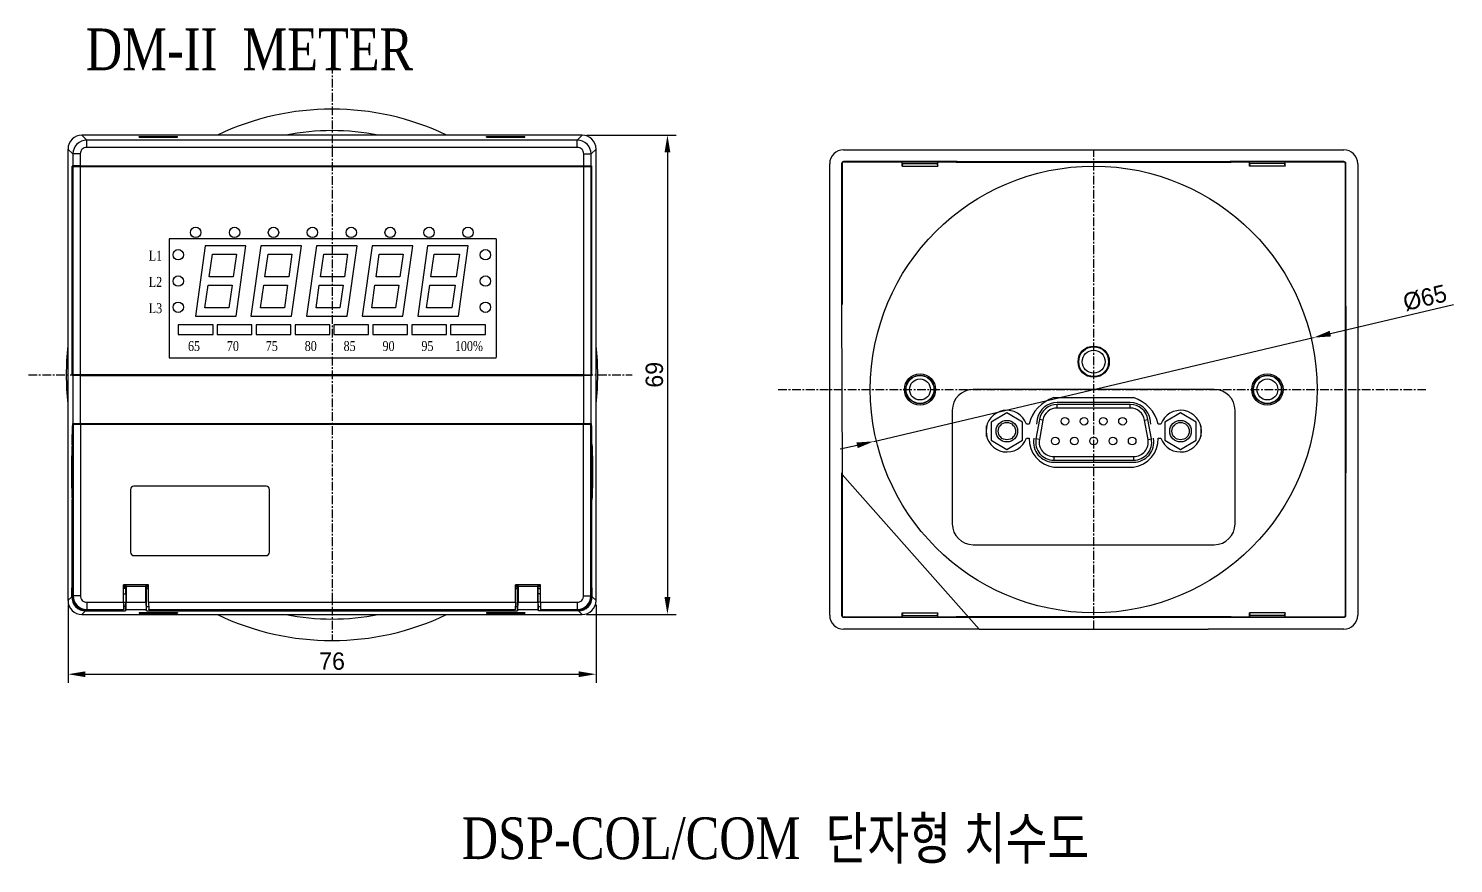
# Model space of a CAD drawing. Header units: millimetres. Extents: x 25 to 865, y 25 to 606.
# Drawn here: x 498.8 to 703.9, y 176.8 to 297 of the extents above; entities that cross this region are included whole.
import ezdxf
from ezdxf.enums import TextEntityAlignment as Align

# ---------------------------------------------------------------- set-up
doc = ezdxf.new("R2010")
doc.units = ezdxf.units.MM
doc.linetypes.add('CENTER', pattern=[2, 1.25, -0.25, 0.25, -0.25])
doc.layers.add('02___PRT_ALL_AXES', color=7, linetype='Continuous')
doc.layers.add('40', color=4, linetype='Continuous')
doc.styles.add('SS', font='batang.ttc', dxfattribs={"width": 0.8})
doc.styles.get("Standard").update_dxf_attribs({"font": 'BareunDotumPro1.ttf'})
doc.dimstyles.new('ISO-25', dxfattribs={"dimtxt": 2.5, "dimasz": 2.5, "dimexe": 1.25, "dimexo": 0.625, "dimtad": 1, "dimtxsty": 'Standard', "dimcen": 2.5, "dimadec": 0, "dimazin": 0, "dimtfac": 1, "dimtmove": 0, "dimatfit": 3, "dimfxl": 0, "dimarcsym": 0})

# ---------------------------------------------------------------- blocks, each defined once
blk = doc.blocks.new('*D26')
at = {"color": 0, "lineweight": -2}
for p, q in [((686.22, 253.09), (703.94, 257.27)), ((620.52, 237.58), (683.78, 252.51)), ((618.09, 237), (615.66, 236.43))]:
    blk.add_line(p, q, dxfattribs=at)
at = {"color": 0}
for points in [[(686.12, 253.49), (686.31, 252.68), (683.78, 252.51)], [(618.19, 236.6), (617.99, 237.41), (620.52, 237.58)]]:
    blk.add_solid(points, dxfattribs=at)
at = {"layer": 'Defpoints', "color": 0}
for p in [(683.78, 252.51), (620.52, 237.58)]:
    blk.add_point(p, dxfattribs=at)
at = {"color": 0, "insert": (699.83, 258.23), "char_height": 2.5, "attachment_point": 5, "rotation": 13.2846}
blk.add_mtext('%%c65', dxfattribs=at)
blk = doc.blocks.new('*D30')
at = {"color": 0, "lineweight": -2}
for p, q in [((504.52, 214.03), (504.52, 202.81)), ((580.52, 214.03), (580.52, 202.81)), ((507.02, 204.06), (578.02, 204.06))]:
    blk.add_line(p, q, dxfattribs=at)
at = {"color": 0}
for points in [[(507.02, 204.47), (507.02, 203.64), (504.52, 204.06)], [(578.02, 203.64), (578.02, 204.47), (580.52, 204.06)]]:
    blk.add_solid(points, dxfattribs=at)
at = {"layer": 'Defpoints', "color": 0}
for p in [(504.52, 214.65), (580.52, 214.65), (580.52, 204.06)]:
    blk.add_point(p, dxfattribs=at)
at = {"color": 0, "insert": (542.52, 205.93), "char_height": 2.5, "attachment_point": 5}
blk.add_mtext('76', dxfattribs=at)
blk = doc.blocks.new('*D31')
at = {"color": 0, "lineweight": -2}
for p, q in [((579.15, 281.66), (592.05, 281.66)), ((590.8, 279.16), (590.8, 215.16)), ((579.15, 212.66), (592.05, 212.66))]:
    blk.add_line(p, q, dxfattribs=at)
at = {"color": 0}
for points in [[(591.22, 279.16), (590.38, 279.16), (590.8, 281.66)], [(590.38, 215.16), (591.22, 215.16), (590.8, 212.66)]]:
    blk.add_solid(points, dxfattribs=at)
at = {"layer": 'Defpoints', "color": 0}
for p in [(578.52, 281.66), (578.52, 212.66), (590.8, 212.66)]:
    blk.add_point(p, dxfattribs=at)
at = {"color": 0, "insert": (588.93, 247.16), "char_height": 2.5, "attachment_point": 5, "rotation": 90}
blk.add_mtext('69', dxfattribs=at)

msp = doc.modelspace()

# ---------------------------------------------------------------- linework, layer by layer
at = {"color": 1, "linetype": 'CENTER'}
for p, q in [((542.518, 291.764), (542.518, 208.905)), ((652.153, 210.546), (652.153, 279.546)), ((498.833, 247.155), (585.73, 247.155)), ((606.743, 245.046), (699.942, 245.046))]:
    msp.add_line(p, q, dxfattribs=at)
at = {"color": 7, "linetype": 'Continuous'}
for p, q in [((507.223, 280.947), (506.516, 281.655)), ((578.521, 281.655), (506.516, 281.655)), ((514.768, 281.382), (514.768, 281.448)), ((514.768, 281.448), (520.268, 281.448)), ((514.768, 281.382), (520.268, 281.382)), ((520.268, 281.382), (520.268, 281.448)), ((564.768, 281.382), (564.768, 281.448)), ((564.768, 281.448), (570.268, 281.448)), ((564.768, 281.382), (570.268, 281.382)), ((570.268, 281.382), (570.268, 281.448)), ((577.813, 280.947), (578.521, 281.655)), ((504.518, 279.658), (504.518, 214.652)), ((505.226, 278.95), (504.518, 279.658)), ((507.223, 279.895), (507.223, 280.947)), ((577.813, 280.947), (507.223, 280.947)), ((577.813, 279.895), (507.223, 279.895)), ((577.813, 279.895), (577.813, 280.947)), ((579.811, 278.95), (580.518, 279.658)), ((580.518, 214.652), (580.518, 279.658)), ((616.15, 279.546), (635.688, 279.546)), ((668.618, 279.546), (688.156, 279.546)), ((505.226, 277.222), (505.121, 277.205)), ((505.121, 247.105), (505.121, 277.205)), ((505.121, 277.205), (515.678, 277.205)), ((505.121, 277.155), (505.226, 277.138)), ((505.121, 277.155), (515.768, 277.155)), ((505.226, 278.95), (505.226, 277.222)), ((506.278, 278.95), (505.226, 278.95)), ((506.278, 277.231), (505.226, 277.222)), ((505.226, 277.138), (505.226, 247.172)), ((506.278, 277.129), (505.226, 277.138)), ((506.278, 278.95), (506.278, 277.231)), ((506.278, 277.231), (578.758, 277.231)), ((506.278, 277.129), (506.278, 247.181)), ((506.278, 277.129), (578.758, 277.129)), ((515.678, 277.205), (515.693, 277.212)), ((515.678, 277.205), (515.678, 277.155)), ((515.693, 277.212), (519.343, 277.212)), ((515.768, 277.205), (515.768, 277.155)), ((515.782, 277.205), (515.782, 277.148)), ((515.782, 277.148), (519.254, 277.148)), ((519.254, 277.148), (519.254, 277.205)), ((519.268, 277.155), (519.268, 277.205)), ((519.268, 277.155), (540.768, 277.155)), ((519.358, 277.205), (519.343, 277.212)), ((519.358, 277.205), (519.358, 277.155)), ((519.358, 277.205), (540.678, 277.205)), ((540.678, 277.205), (540.693, 277.212)), ((540.678, 277.205), (540.678, 277.155)), ((540.693, 277.212), (544.343, 277.212)), ((540.768, 277.205), (540.768, 277.155)), ((540.782, 277.205), (540.782, 277.148)), ((540.782, 277.148), (544.254, 277.148)), ((544.254, 277.148), (544.254, 277.212)), ((544.268, 277.155), (544.268, 277.205)), ((544.268, 277.155), (565.768, 277.155)), ((544.358, 277.205), (544.343, 277.212)), ((544.358, 277.205), (544.358, 277.155)), ((544.358, 277.205), (565.678, 277.205)), ((565.678, 277.205), (565.693, 277.212)), ((565.678, 277.205), (565.678, 277.155)), ((565.693, 277.212), (569.343, 277.212)), ((565.768, 277.205), (565.768, 277.155)), ((565.782, 277.205), (565.782, 277.148)), ((565.782, 277.148), (569.254, 277.148)), ((569.254, 277.148), (569.254, 277.212)), ((569.268, 277.155), (569.268, 277.205)), ((569.268, 277.155), (579.916, 277.155)), ((569.358, 277.205), (569.343, 277.212)), ((569.358, 277.205), (569.358, 277.155)), ((569.358, 277.205), (579.916, 277.205)), ((578.758, 277.231), (578.758, 278.95)), ((578.758, 278.95), (579.811, 278.95)), ((578.758, 277.231), (579.811, 277.222)), ((578.758, 277.129), (579.811, 277.138)), ((578.758, 247.181), (578.758, 277.129)), ((579.811, 277.222), (579.811, 278.95)), ((579.811, 277.222), (579.916, 277.205)), ((579.916, 277.155), (579.811, 277.138)), ((579.811, 247.172), (579.811, 277.138)), ((579.916, 247.105), (579.916, 277.205)), ((614.153, 249.22), (614.153, 277.549)), ((615.855, 277.544), (615.855, 257.047)), ((615.93, 277.469), (615.855, 277.544)), ((615.93, 277.544), (615.93, 257.283)), ((616.23, 277.769), (616.155, 277.844)), ((632.486, 277.844), (616.155, 277.844)), ((624.583, 277.769), (616.155, 277.769)), ((624.583, 277.209), (624.583, 277.769)), ((624.618, 277.664), (624.583, 277.769)), ((624.618, 277.384), (624.583, 277.209)), ((624.583, 277.209), (629.723, 277.209)), ((624.618, 277.384), (624.618, 277.664)), ((629.688, 277.637), (624.618, 277.637)), ((624.635, 277.571), (624.618, 277.571)), ((624.618, 277.471), (624.635, 277.559)), ((624.635, 277.559), (624.635, 277.637)), ((624.635, 277.559), (629.67, 277.559)), ((629.67, 277.559), (629.67, 277.637)), ((629.688, 277.571), (629.67, 277.571)), ((629.688, 277.471), (629.67, 277.559)), ((629.688, 277.664), (629.723, 277.769)), ((629.688, 277.384), (629.688, 277.664)), ((629.688, 277.384), (629.723, 277.209)), ((629.723, 277.209), (629.723, 277.769)), ((632.353, 277.769), (629.723, 277.769)), ((688.151, 277.844), (671.82, 277.844)), ((674.583, 277.769), (671.953, 277.769)), ((674.583, 277.209), (674.583, 277.769)), ((674.618, 277.664), (674.583, 277.769)), ((674.618, 277.384), (674.583, 277.209)), ((679.723, 277.209), (674.583, 277.209)), ((674.618, 277.384), (674.618, 277.664)), ((679.688, 277.637), (674.618, 277.637)), ((674.635, 277.571), (674.618, 277.571)), ((674.618, 277.471), (674.635, 277.559)), ((674.635, 277.559), (674.635, 277.637)), ((679.67, 277.559), (674.635, 277.559)), ((679.67, 277.559), (679.67, 277.637)), ((679.688, 277.571), (679.67, 277.571)), ((679.688, 277.471), (679.67, 277.559)), ((679.688, 277.664), (679.723, 277.769)), ((679.688, 277.384), (679.688, 277.664)), ((679.688, 277.384), (679.723, 277.209)), ((688.151, 277.769), (679.723, 277.769)), ((679.723, 277.209), (679.723, 277.769)), ((688.076, 277.769), (688.151, 277.844)), ((688.376, 277.469), (688.451, 277.544)), ((688.376, 257.283), (688.376, 277.544)), ((688.451, 257.047), (688.451, 277.544)), ((690.153, 277.549), (690.153, 249.22)), ((519.065, 266.751), (519.065, 249.905)), ((566.171, 266.751), (519.065, 266.751)), ((566.171, 266.751), (566.171, 249.665)), ((519.065, 249.605), (566.171, 249.605)), ((505.121, 247.155), (505.226, 247.172)), ((505.121, 247.155), (511.018, 247.155)), ((505.226, 247.088), (505.121, 247.105)), ((505.121, 247.105), (510.942, 247.105)), ((506.278, 247.181), (505.226, 247.172)), ((505.226, 247.088), (505.226, 240.155)), ((506.278, 247.079), (505.226, 247.088)), ((506.278, 247.181), (578.758, 247.181)), ((506.278, 247.079), (506.278, 240.155)), ((506.278, 247.079), (578.758, 247.079)), ((510.942, 247.105), (510.942, 247.155)), ((510.942, 247.105), (510.957, 247.098)), ((510.957, 247.098), (514.079, 247.098)), ((511.018, 247.155), (511.019, 247.099)), ((511.032, 247.162), (511.032, 247.105)), ((511.032, 247.162), (514.004, 247.162)), ((514.004, 247.105), (514.004, 247.162)), ((514.018, 247.155), (514.017, 247.099)), ((514.018, 247.155), (541.018, 247.155)), ((514.094, 247.105), (514.079, 247.098)), ((514.094, 247.105), (514.094, 247.155)), ((514.094, 247.105), (540.942, 247.105)), ((540.942, 247.105), (540.942, 247.155)), ((540.942, 247.105), (540.957, 247.098)), ((540.957, 247.098), (544.079, 247.098)), ((541.019, 247.099), (541.018, 247.155)), ((541.032, 247.162), (541.032, 247.098)), ((541.032, 247.162), (544.004, 247.162)), ((544.004, 247.105), (544.004, 247.162)), ((544.018, 247.155), (544.017, 247.099)), ((544.018, 247.155), (571.018, 247.155)), ((544.094, 247.105), (544.079, 247.098)), ((544.094, 247.105), (544.094, 247.155)), ((544.094, 247.105), (570.942, 247.105)), ((570.942, 247.105), (570.942, 247.155)), ((570.942, 247.105), (570.957, 247.098)), ((570.957, 247.098), (574.079, 247.098)), ((571.019, 247.099), (571.018, 247.155)), ((571.032, 247.162), (574.004, 247.162)), ((571.032, 247.162), (571.032, 247.098)), ((574.004, 247.105), (574.004, 247.162)), ((574.017, 247.099), (574.018, 247.155)), ((574.018, 247.155), (579.916, 247.155)), ((574.094, 247.105), (574.079, 247.098)), ((574.094, 247.105), (574.094, 247.155)), ((574.094, 247.105), (579.916, 247.105)), ((578.758, 247.181), (579.811, 247.172)), ((578.758, 247.079), (579.811, 247.088)), ((578.758, 240.155), (578.758, 247.079)), ((579.916, 247.155), (579.811, 247.172)), ((579.811, 247.088), (579.916, 247.105)), ((579.811, 240.155), (579.811, 247.088)), ((669.503, 245.046), (634.803, 245.046)), ((631.803, 242.046), (631.803, 225.696)), ((657.409, 243.176), (646.897, 243.176)), ((657.409, 242.876), (646.897, 242.876)), ((646.897, 242.376), (646.897, 242.876)), ((657.409, 242.376), (646.897, 242.376)), ((657.409, 242.376), (657.409, 242.876)), ((672.503, 225.696), (672.503, 242.046)), ((505.184, 240.155), (579.853, 240.155)), ((505.201, 240.022), (505.247, 240.038)), ((505.247, 240.038), (506.299, 240.055)), ((505.247, 240.038), (505.247, 215.36)), ((506.299, 240.055), (506.299, 215.36)), ((506.299, 240.055), (578.737, 240.055)), ((506.872, 240.129), (506.872, 240.055)), ((507.171, 240.155), (507.171, 240.055)), ((577.865, 240.055), (577.865, 240.155)), ((578.165, 240.055), (578.165, 240.129)), ((578.737, 240.055), (579.79, 240.038)), ((578.737, 215.36), (578.737, 240.055)), ((579.836, 240.022), (579.79, 240.038)), ((579.79, 215.36), (579.79, 240.038)), ((614.153, 212.543), (614.153, 240.872)), ((639.653, 241.671), (637.38, 240.358)), ((637.38, 240.358), (637.38, 237.733)), ((641.926, 240.358), (639.653, 241.671)), ((641.926, 237.733), (641.926, 240.358)), ((644.336, 240.727), (643.842, 237.927)), ((644.041, 240.779), (643.911, 240.046)), ((644.829, 240.641), (644.335, 237.841)), ((644.829, 240.641), (644.336, 240.727)), ((659.477, 240.641), (659.97, 240.727)), ((659.971, 237.841), (659.477, 240.641)), ((660.463, 237.927), (659.97, 240.727)), ((660.395, 240.046), (660.265, 240.779)), ((664.653, 241.671), (662.38, 240.358)), ((662.38, 240.358), (662.38, 237.733)), ((666.926, 240.358), (664.653, 241.671)), ((666.926, 237.733), (666.926, 240.358)), ((690.153, 240.872), (690.153, 212.543)), ((505.1, 237.155), (505.1, 238.555)), ((505.1, 238.555), (505.124, 238.555)), ((505.124, 238.522), (505.124, 215.237)), ((579.913, 238.555), (579.937, 238.555)), ((579.913, 215.237), (579.913, 238.522)), ((579.937, 237.155), (579.937, 238.555)), ((643.559, 238.046), (643.547, 237.979)), ((637.38, 237.733), (639.653, 236.421)), ((639.653, 236.421), (641.926, 237.733)), ((644.335, 237.841), (643.842, 237.927)), ((659.971, 237.841), (660.463, 237.927)), ((662.38, 237.733), (664.653, 236.421)), ((664.653, 236.421), (666.926, 237.733)), ((646.403, 235.376), (657.903, 235.376)), ((646.403, 235.376), (646.403, 234.876)), ((646.403, 234.876), (657.903, 234.876)), ((646.403, 234.576), (657.903, 234.576)), ((657.903, 235.376), (657.903, 234.876)), ((615.855, 233.045), (615.855, 212.548)), ((615.93, 232.808), (615.93, 212.548)), ((688.376, 212.548), (688.376, 232.808)), ((688.451, 212.548), (688.451, 233.045)), ((513.513, 230.639), (513.518, 230.634)), ((513.513, 230.639), (513.513, 221.629)), ((513.518, 230.634), (513.518, 221.634)), ((514.013, 231.139), (514.018, 231.134)), ((533.024, 231.139), (514.013, 231.139)), ((533.018, 231.134), (514.018, 231.134)), ((533.024, 231.139), (533.018, 231.134)), ((533.524, 230.639), (533.518, 230.634)), ((533.518, 221.634), (533.518, 230.634)), ((533.524, 221.629), (533.524, 230.639)), ((505.1, 216.648), (505.1, 229.155)), ((579.937, 216.648), (579.937, 229.155)), ((513.513, 221.629), (513.518, 221.634)), ((533.524, 221.629), (533.518, 221.634)), ((634.803, 222.696), (669.503, 222.696)), ((514.013, 221.129), (514.018, 221.134)), ((514.013, 221.129), (533.024, 221.129)), ((514.018, 221.134), (533.018, 221.134)), ((533.024, 221.129), (533.018, 221.134)), ((505.065, 215.199), (505.08, 216.406)), ((505.08, 216.406), (505.1, 216.648)), ((505.124, 216.406), (505.08, 216.406)), ((505.1, 216.648), (505.124, 216.648)), ((512.518, 214.415), (512.518, 216.942)), ((516.118, 216.942), (512.518, 216.942)), ((512.518, 216.787), (512.859, 216.787)), ((512.836, 216.742), (512.518, 216.742)), ((512.518, 216.648), (512.836, 216.648)), ((512.829, 216.406), (512.518, 216.406)), ((512.518, 215.642), (512.864, 215.642)), ((512.826, 215.642), (512.829, 216.406)), ((512.829, 216.406), (512.836, 216.648)), ((512.836, 216.742), (512.859, 216.787)), ((512.836, 216.648), (512.836, 216.742)), ((512.864, 216.942), (512.864, 216.696)), ((512.864, 216.696), (512.895, 216.665)), ((515.773, 216.696), (512.864, 216.696)), ((512.895, 216.665), (512.895, 214.415)), ((515.742, 216.665), (512.895, 216.665)), ((515.773, 216.696), (515.742, 216.665)), ((515.742, 214.415), (515.742, 216.665)), ((515.773, 216.696), (515.773, 216.942)), ((515.801, 216.742), (515.778, 216.787)), ((515.778, 216.787), (516.118, 216.787)), ((515.801, 216.742), (515.801, 216.648)), ((516.118, 216.742), (515.801, 216.742)), ((515.807, 216.406), (515.801, 216.648)), ((515.801, 216.648), (516.118, 216.648)), ((515.818, 213.794), (515.807, 216.406)), ((515.807, 216.406), (516.118, 216.406)), ((516.118, 214.415), (516.118, 216.942)), ((572.518, 216.942), (568.918, 216.942)), ((568.918, 214.415), (568.918, 216.942)), ((568.918, 216.787), (569.259, 216.787)), ((569.236, 216.742), (568.918, 216.742)), ((568.918, 216.648), (569.236, 216.648)), ((568.918, 216.406), (569.229, 216.406)), ((569.218, 213.794), (569.229, 216.406)), ((569.229, 216.406), (569.236, 216.648)), ((569.236, 216.742), (569.259, 216.787)), ((569.236, 216.648), (569.236, 216.742)), ((569.264, 216.942), (569.264, 216.696)), ((572.173, 216.696), (569.264, 216.696)), ((569.264, 216.696), (569.295, 216.665)), ((572.142, 216.665), (569.295, 216.665)), ((569.295, 216.665), (569.295, 214.415)), ((572.173, 216.696), (572.142, 216.665)), ((572.142, 214.415), (572.142, 216.665)), ((572.173, 216.696), (572.173, 216.942)), ((572.518, 215.642), (572.173, 215.642)), ((572.178, 216.787), (572.518, 216.787)), ((572.201, 216.742), (572.178, 216.787)), ((572.518, 216.742), (572.201, 216.742)), ((572.201, 216.742), (572.201, 216.648)), ((572.518, 216.648), (572.201, 216.648)), ((572.207, 216.406), (572.201, 216.648)), ((572.207, 216.406), (572.518, 216.406)), ((572.211, 215.642), (572.207, 216.406)), ((572.518, 214.415), (572.518, 216.942)), ((579.937, 216.648), (579.913, 216.648)), ((579.913, 216.406), (579.956, 216.406)), ((579.956, 216.406), (579.937, 216.648)), ((579.971, 215.199), (579.956, 216.406)), ((505.065, 215.199), (504.518, 214.652)), ((505.247, 215.36), (505.124, 215.237)), ((506.299, 215.36), (505.247, 215.36)), ((505.783, 213.794), (505.607, 213.794)), ((507.109, 213.32), (507.204, 213.322)), ((507.244, 213.363), (507.204, 213.322)), ((507.204, 213.322), (512.487, 213.322)), ((507.204, 213.32), (512.486, 213.32)), ((507.244, 214.415), (507.244, 213.363)), ((507.244, 214.415), (512.518, 214.415)), ((507.244, 213.363), (512.501, 213.363)), ((512.487, 213.322), (512.486, 213.32)), ((512.487, 213.322), (512.501, 213.363)), ((512.518, 214.415), (512.501, 213.363)), ((512.818, 213.794), (512.508, 213.794)), ((512.518, 214.442), (512.864, 214.442)), ((512.818, 213.794), (512.821, 214.442)), ((512.818, 213.184), (512.818, 213.794)), ((512.878, 213.363), (512.818, 213.184)), ((512.878, 213.363), (512.895, 214.415)), ((512.878, 213.363), (515.759, 213.363)), ((512.895, 214.415), (515.742, 214.415)), ((515.742, 214.415), (515.759, 213.363)), ((515.818, 213.184), (515.759, 213.363)), ((515.818, 213.794), (516.129, 213.794)), ((515.818, 213.184), (515.818, 213.794)), ((516.118, 214.415), (568.918, 214.415)), ((516.118, 214.415), (516.136, 213.363)), ((516.149, 213.322), (516.136, 213.363)), ((516.136, 213.363), (568.901, 213.363)), ((516.149, 213.322), (516.151, 213.32)), ((516.149, 213.322), (568.887, 213.322)), ((516.151, 213.32), (568.886, 213.32)), ((568.887, 213.322), (568.886, 213.32)), ((568.901, 213.363), (568.887, 213.322)), ((568.918, 214.415), (568.901, 213.363)), ((568.908, 213.794), (569.218, 213.794)), ((569.218, 213.184), (569.218, 213.794)), ((569.278, 213.363), (569.218, 213.184)), ((569.278, 213.363), (569.295, 214.415)), ((569.278, 213.363), (572.159, 213.363)), ((569.295, 214.415), (572.142, 214.415)), ((572.142, 214.415), (572.159, 213.363)), ((572.218, 213.184), (572.159, 213.363)), ((572.518, 214.442), (572.173, 214.442)), ((572.218, 213.794), (572.216, 214.442)), ((572.218, 213.794), (572.529, 213.794)), ((572.218, 213.184), (572.218, 213.794)), ((572.518, 214.415), (577.793, 214.415)), ((572.518, 214.415), (572.536, 213.363)), ((572.536, 213.363), (577.793, 213.363)), ((572.536, 213.363), (572.549, 213.322)), ((572.549, 213.322), (577.833, 213.322)), ((572.549, 213.322), (572.551, 213.32)), ((572.551, 213.32), (577.833, 213.32)), ((577.793, 214.415), (577.793, 213.363)), ((577.793, 213.363), (577.833, 213.322)), ((577.833, 213.322), (577.928, 213.32)), ((578.737, 215.36), (579.79, 215.36)), ((579.254, 213.794), (579.429, 213.794)), ((579.79, 215.36), (579.913, 215.237)), ((579.971, 215.199), (580.518, 214.652)), ((507.045, 213.184), (506.516, 212.655)), ((506.516, 212.655), (578.521, 212.655)), ((507.045, 213.184), (512.818, 213.184)), ((514.768, 212.928), (520.268, 212.928)), ((514.768, 212.928), (514.768, 212.862)), ((514.768, 212.862), (520.268, 212.862)), ((515.818, 213.184), (569.218, 213.184)), ((520.268, 212.928), (520.268, 212.862)), ((564.768, 212.928), (570.268, 212.928)), ((564.768, 212.928), (564.768, 212.862)), ((564.768, 212.862), (570.268, 212.862)), ((570.268, 212.928), (570.268, 212.862)), ((577.992, 213.184), (572.218, 213.184)), ((577.992, 213.184), (578.521, 212.655)), ((615.93, 212.623), (615.855, 212.548)), ((616.155, 212.323), (624.583, 212.323)), ((616.23, 212.323), (616.155, 212.248)), ((616.155, 212.248), (632.486, 212.248)), ((624.583, 212.883), (629.723, 212.883)), ((624.583, 212.883), (624.618, 212.708)), ((624.583, 212.323), (624.583, 212.883)), ((624.618, 212.428), (624.583, 212.323)), ((624.618, 212.428), (624.618, 212.708)), ((624.618, 212.62), (624.635, 212.533)), ((624.635, 212.521), (624.618, 212.521)), ((629.688, 212.455), (624.618, 212.455)), ((624.635, 212.533), (629.67, 212.533)), ((624.635, 212.455), (624.635, 212.533)), ((629.688, 212.62), (629.67, 212.533)), ((629.67, 212.455), (629.67, 212.533)), ((629.688, 212.521), (629.67, 212.521)), ((629.723, 212.883), (629.688, 212.708)), ((629.688, 212.428), (629.688, 212.708)), ((629.688, 212.428), (629.723, 212.323)), ((629.723, 212.323), (629.723, 212.883)), ((629.723, 212.323), (632.353, 212.323)), ((671.82, 212.248), (688.151, 212.248)), ((671.953, 212.323), (674.583, 212.323)), ((679.723, 212.883), (674.583, 212.883)), ((674.583, 212.883), (674.618, 212.708)), ((674.583, 212.323), (674.583, 212.883)), ((674.618, 212.428), (674.583, 212.323)), ((674.618, 212.428), (674.618, 212.708)), ((674.618, 212.62), (674.635, 212.533)), ((674.635, 212.521), (674.618, 212.521)), ((679.688, 212.455), (674.618, 212.455)), ((679.67, 212.533), (674.635, 212.533)), ((674.635, 212.455), (674.635, 212.533)), ((679.688, 212.62), (679.67, 212.533)), ((679.67, 212.455), (679.67, 212.533)), ((679.688, 212.521), (679.67, 212.521)), ((679.723, 212.883), (679.688, 212.708)), ((679.688, 212.428), (679.688, 212.708)), ((679.688, 212.428), (679.723, 212.323)), ((679.723, 212.323), (679.723, 212.883)), ((679.723, 212.323), (688.151, 212.323)), ((688.076, 212.323), (688.151, 212.248)), ((688.376, 212.623), (688.451, 212.548)), ((635.688, 210.546), (616.15, 210.546)), ((688.156, 210.546), (668.618, 210.546))]:
    msp.add_line(p, q, dxfattribs=at)
for p, q in [((635.688, 279.546), (668.618, 279.546)), ((632.353, 277.769), (671.953, 277.769)), ((632.486, 277.844), (671.82, 277.844)), ((615.855, 257.047), (615.93, 232.808)), ((688.376, 232.808), (688.376, 257.283)), ((688.451, 257.047), (688.451, 233.045)), ((519.065, 249.905), (519.065, 249.605)), ((614.153, 240.872), (614.153, 249.22)), ((690.153, 249.22), (690.153, 240.872)), ((615.93, 232.808), (635.688, 210.546)), ((671.953, 212.323), (632.353, 212.323)), ((632.486, 212.248), (671.82, 212.248)), ((635.688, 210.546), (668.618, 210.546))]:
    msp.add_line(p, q)
at = {"color": 1, "linetype": 'Continuous'}
for p, q in [((646.403, 243.876), (657.903, 243.876)), ((642.853, 240.046), (642.481, 240.046)), ((661.825, 240.046), (661.453, 240.046)), ((642.481, 238.046), (642.853, 238.046)), ((660.759, 237.979), (660.747, 238.046)), ((661.453, 238.046), (661.825, 238.046)), ((646.403, 233.876), (657.903, 233.876))]:
    msp.add_line(p, q, dxfattribs=at)
at = {"color": 7, "linetype": 'Continuous'}
for centre, radius in [((652.153, 245.046), 32.15), ((652.153, 249.046), 2.15), ((652.153, 249.046), 1.65), ((627.153, 245.046), 2.052), ((627.153, 245.046), 2.009), ((627.153, 245.046), 1.509), ((677.153, 245.046), 2.052), ((677.153, 245.046), 2.009), ((677.153, 245.046), 1.509), ((639.653, 239.046), 1.55), ((639.653, 239.046), 1.25), ((648.003, 240.466), 0.55), ((650.773, 240.466), 0.55), ((653.533, 240.466), 0.55), ((656.303, 240.466), 0.55), ((664.653, 239.046), 1.55), ((664.653, 239.046), 1.25), ((646.613, 237.626), 0.55), ((649.383, 237.626), 0.55), ((652.153, 237.626), 0.55), ((654.923, 237.626), 0.55), ((657.693, 237.626), 0.55)]:
    msp.add_circle(centre, radius, dxfattribs=at)
for centre, radius, start, end in [((542.518, 247.155), 35.15, 79.07725, 100.92275), ((507.226, 278.947), 2, 90.08421, 179.91579), ((577.811, 278.947), 2, 0.08421, 89.91579), ((616.155, 277.544), 0.225, 89.98645, 180.01355), ((688.151, 277.544), 0.225, 359.98645, 90.01355), ((634.803, 242.046), 3, 90, 180), ((669.503, 242.046), 3, 0, 90), ((646.897, 240.276), 2.9, 90, 170), ((646.897, 240.276), 2.6, 90, 170), ((646.897, 240.276), 2.1, 90, 170), ((657.409, 240.276), 2.9, 10, 90), ((657.409, 240.276), 2.6, 10, 90), ((657.409, 240.276), 2.1, 10, 90), ((646.403, 237.476), 2.9, 170, 270), ((494.136, 233.196), 11.657, 19.4695, 19.85245), ((590.901, 233.196), 11.657, 160.14755, 160.5305), ((646.403, 237.476), 2.6, 170, 270), ((646.403, 237.476), 2.1, 170, 270), ((657.903, 237.476), 2.6, 270, 10), ((657.903, 237.476), 2.1, 270, 10), ((494.143, 233.111), 11.65, 340.14755, 340.53109), ((590.894, 233.111), 11.65, 199.46891, 199.85245), ((634.803, 225.696), 3, 180, 270), ((669.503, 225.696), 3, 270, 0), ((507.247, 215.363), 2, 180.08421, 269.91579), ((577.79, 215.363), 2, 270.08421, 359.91579), ((542.518, 247.155), 35.15, 259.07725, 280.92275), ((616.155, 212.548), 0.225, 179.98645, 270.01355), ((688.151, 212.548), 0.225, 269.98645, 0.01355)]:
    msp.add_arc(centre, radius, start, end, dxfattribs=at)
at = {"color": 1, "linetype": 'Continuous'}
for centre, radius, start, end in [((639.653, 239.046), 3, 19.47122, 340.52878), ((648.064, 238.776), 5.364, 108.04142, 166.30414), ((656.242, 238.776), 5.364, 13.69586, 71.95858), ((664.653, 239.046), 3, 199.47122, 160.52878), ((646.989, 237.971), 4.137, 178.96339, 261.85337), ((657.317, 237.971), 4.137, 278.14663, 1.03661)]:
    msp.add_arc(centre, radius, start, end, dxfattribs=at)
at = {"color": 0, "linetype": 'Continuous'}
msp.add_arc((657.903, 237.476), 2.9, 270, 10, dxfattribs=at)
at = {"color": 7, "linetype": 'Continuous'}
for centre, major_axis, ratio, start_param, end_param in [((506.521, 279.652), (1.418, -1.418), 0.9972647, 2.357564, 3.9256213), ((578.516, 279.652), (1.418, 1.418), 0.9972647, -0.7840286, 0.7840286), ((616.156, 277.543), (1.418, -1.418), 0.9972647, 2.357564, 3.9256213), ((688.15, 277.543), (-1.418, -1.418), 0.9972647, 2.357564, 3.9256213), ((616.156, 277.543), (0.213, -0.213), 0.9972647, 8.6407493, 10.2088066), ((688.15, 277.543), (-0.213, -0.213), 0.9972647, 8.6407493, 10.2088066), ((505.184, 238.555), (0, 1.6), 0.0524078, 0, 1.5707963), ((505.202, 238.522), (0, 1.5), 0.0524078, 6.3006386, 7.8539816), ((506.882, 238.555), (0, 1.6), 0.0349208, 0.1819588, 0.3537786), ((578.155, 238.555), (0, 1.6), 0.0349208, -0.3537841, -0.1819588), ((579.834, 238.522), (0, 1.5), 0.0524078, -1.5707963, -0.0174533), ((579.853, 238.555), (0, 1.6), 0.0524078, -1.5707963, 0), ((514.013, 230.639), (0.354, -0.354), 0.9996955, 2.3563468, 3.9268385), ((514.018, 230.634), (0.354, -0.354), 0.9996955, 2.3563468, 3.9268385), ((533.018, 230.634), (-0.354, -0.354), 0.9996955, 2.3563468, 3.9268385), ((533.023, 230.639), (0.354, 0.354), 0.9996955, -0.7852459, 0.7852459), ((514.013, 221.629), (0.354, 0.354), 0.9996955, 2.3563468, 3.9268385), ((514.018, 221.634), (0.354, 0.354), 0.9996955, 2.3563468, 3.9268385), ((533.018, 221.634), (-0.354, 0.354), 0.9996955, 2.3563468, 3.9268385), ((533.023, 221.629), (-0.354, 0.354), 0.9996955, -3.9268385, -2.3563468), ((512.864, 215.042), (0, 0.7), 0.0174551, -3.6798354, 0.5382428), ((512.858, 217.087), (0, 0.3), 0.0174551, -3.1066861, -2.0799773), ((515.778, 217.087), (0, 0.3), 0.0174551, -4.203208, -3.1764992), ((569.258, 217.087), (0, 0.3), 0.0174551, -3.1066861, -2.0799773), ((572.173, 215.042), (0, 0.7), 0.0174551, -0.5382428, 3.6798354), ((572.178, 217.087), (0, 0.3), 0.0174551, -4.203208, -3.1764992), ((506.521, 214.658), (1.418, 1.418), 0.9972647, -3.9256213, -2.357564), ((507.068, 215.205), (0.876, 1.838), 0.9802708, -4.2724963, -3.506276), ((507.126, 215.242), (1.418, 1.418), 0.9972647, 2.357564, 2.5671651), ((507.05, 215.187), (1.418, 1.418), 0.9972647, -3.159401, -2.357564), ((577.986, 215.187), (1.418, -1.418), 0.9972647, -0.7840286, 0.0178083), ((578.516, 214.658), (1.418, -1.418), 0.9972647, -0.7840286, 0.7840286), ((577.969, 215.205), (-0.876, 1.838), 0.9802708, -2.7769093, -2.010689), ((577.91, 215.242), (-1.418, 1.418), 0.9972647, -2.5671651, -2.357564), ((616.156, 212.549), (1.418, 1.418), 0.9972647, 2.357564, 3.9256213), ((616.156, 212.549), (0.213, 0.213), 0.9972647, 8.6407493, 10.2088066), ((688.15, 212.549), (-0.213, 0.213), 0.9972647, 8.6407493, 10.2088066), ((688.15, 212.549), (-1.418, 1.418), 0.9972647, 2.357564, 3.9256213)]:
    msp.add_ellipse(centre, major_axis=major_axis, ratio=ratio, start_param=start_param, end_param=end_param, dxfattribs=at)
for points, knots in [([(507.223, 279.895), (507.1, 279.895), (506.852, 279.846), (506.537, 279.636), (506.327, 279.321), (506.278, 279.073), (506.278, 278.95)], [0, 0, 0, 0, 0.2502191, 0.500153, 0.7500302, 1, 1, 1, 1]), ([(578.758, 278.95), (578.759, 279.073), (578.709, 279.322), (578.499, 279.636), (578.185, 279.846), (577.936, 279.895), (577.813, 279.895)], [0, 0, 0, 0, 0.2502191, 0.500153, 0.7500302, 1, 1, 1, 1]), ([(505.1, 237.155), (505.072, 236.534), (505.033, 235.201), (505.015, 233.155), (505.033, 231.109), (505.072, 229.776), (505.1, 229.155)], [0, 0, 0, 0, 0.2329971, 0.500001, 0.7670065, 1, 1, 1, 1]), ([(579.937, 237.155), (579.965, 236.534), (580.003, 235.201), (580.022, 233.155), (580.003, 231.109), (579.965, 229.776), (579.937, 229.155)], [0, 0, 0, 0, 0.2329971, 0.500001, 0.7670065, 1, 1, 1, 1]), ([(505.167, 214.82), (505.194, 214.695), (505.272, 214.453), (505.456, 214.133), (505.686, 213.868), (506.024, 213.596), (506.501, 213.376), (506.909, 213.32), (507.109, 213.32)], [0, 0, 0, 0, 0.1453169, 0.2844545, 0.4157128, 0.5400544, 0.7741645, 1, 1, 1, 1]), ([(506.299, 215.36), (506.299, 215.237), (506.349, 214.988), (506.559, 214.674), (506.873, 214.464), (507.121, 214.415), (507.244, 214.415)], [0, 0, 0, 0, 0.2502193, 0.5001512, 0.7500273, 1, 1, 1, 1]), ([(577.793, 214.415), (577.916, 214.415), (578.164, 214.464), (578.478, 214.674), (578.688, 214.989), (578.738, 215.237), (578.737, 215.36)], [0, 0, 0, 0, 0.2502193, 0.5001512, 0.7500273, 1, 1, 1, 1]), ([(577.928, 213.32), (578.127, 213.32), (578.536, 213.376), (579.012, 213.596), (579.351, 213.868), (579.581, 214.133), (579.764, 214.453), (579.842, 214.694), (579.869, 214.82)], [0, 0, 0, 0, 0.2258312, 0.4599354, 0.5842729, 0.7155252, 0.8546651, 1, 1, 1, 1])]:
    msp.add_open_spline(points, degree=3, knots=knots, dxfattribs=at)
at = {"layer": '02___PRT_ALL_AXES', "color": 7, "linetype": 'Continuous'}
for p, q in [((524.279, 265.735), (522.851, 255.575)), ((530.136, 265.735), (524.279, 265.735)), ((528.708, 255.575), (530.136, 265.735)), ((532.279, 265.735), (530.851, 255.575)), ((538.136, 265.735), (532.279, 265.735)), ((536.708, 255.575), (538.136, 265.735)), ((540.279, 265.735), (538.851, 255.575)), ((546.136, 265.735), (540.279, 265.735)), ((544.708, 255.575), (546.136, 265.735)), ((548.279, 265.735), (546.851, 255.575)), ((554.136, 265.735), (548.279, 265.735)), ((552.708, 255.575), (554.136, 265.735)), ((556.279, 265.735), (554.851, 255.575)), ((562.136, 265.735), (556.279, 265.735)), ((560.708, 255.575), (562.136, 265.735)), ((524.861, 261.255), (525.322, 264.535)), ((525.322, 264.535), (528.755, 264.535)), ((528.755, 264.535), (528.294, 261.255)), ((532.861, 261.255), (533.322, 264.535)), ((533.322, 264.535), (536.755, 264.535)), ((536.755, 264.535), (536.294, 261.255)), ((540.861, 261.255), (541.322, 264.535)), ((541.322, 264.535), (544.755, 264.535)), ((544.755, 264.535), (544.294, 261.255)), ((548.861, 261.255), (549.322, 264.535)), ((549.322, 264.535), (552.755, 264.535)), ((552.755, 264.535), (552.294, 261.255)), ((556.76, 261.255), (557.221, 264.535)), ((557.221, 264.535), (560.856, 264.535)), ((560.856, 264.535), (560.395, 261.255)), ((528.294, 261.255), (524.861, 261.255)), ((536.294, 261.255), (532.861, 261.255)), ((544.294, 261.255), (540.861, 261.255)), ((552.294, 261.255), (548.861, 261.255)), ((560.395, 261.255), (556.76, 261.255)), ((524.231, 256.775), (524.692, 260.055)), ((524.692, 260.055), (528.126, 260.055)), ((528.126, 260.055), (527.665, 256.775)), ((532.231, 256.775), (532.692, 260.055)), ((532.692, 260.055), (536.126, 260.055)), ((536.126, 260.055), (535.665, 256.775)), ((540.231, 256.775), (540.692, 260.055)), ((540.692, 260.055), (544.126, 260.055)), ((544.126, 260.055), (543.665, 256.775)), ((548.231, 256.775), (548.692, 260.055)), ((548.692, 260.055), (552.126, 260.055)), ((552.126, 260.055), (551.665, 256.775)), ((556.13, 256.775), (556.591, 260.055)), ((556.591, 260.055), (560.227, 260.055)), ((560.227, 260.055), (559.766, 256.775)), ((527.665, 256.775), (524.231, 256.775)), ((535.665, 256.775), (532.231, 256.775)), ((543.665, 256.775), (540.231, 256.775)), ((551.665, 256.775), (548.231, 256.775)), ((559.766, 256.775), (556.13, 256.775)), ((520.393, 254.355), (520.393, 252.955)), ((525.393, 254.355), (520.393, 254.355)), ((522.851, 255.575), (528.708, 255.575)), ((525.393, 252.955), (525.393, 254.355)), ((525.993, 254.355), (525.993, 252.955)), ((530.993, 254.355), (525.993, 254.355)), ((530.851, 255.575), (536.708, 255.575)), ((530.993, 252.955), (530.993, 254.355)), ((531.593, 254.355), (531.593, 252.955)), ((536.593, 254.355), (531.593, 254.355)), ((536.593, 252.955), (536.593, 254.355)), ((537.193, 254.355), (537.193, 252.955)), ((542.193, 254.355), (537.193, 254.355)), ((538.851, 255.575), (544.708, 255.575)), ((542.193, 252.955), (542.193, 254.355)), ((542.793, 254.355), (542.793, 252.955)), ((547.793, 254.355), (542.793, 254.355)), ((546.851, 255.575), (552.708, 255.575)), ((547.793, 252.955), (547.793, 254.355)), ((548.393, 254.355), (548.393, 252.955)), ((553.393, 254.355), (548.393, 254.355)), ((553.393, 252.955), (553.393, 254.355)), ((553.993, 254.355), (553.993, 252.955)), ((558.993, 254.355), (553.993, 254.355)), ((554.851, 255.575), (560.708, 255.575)), ((558.993, 252.955), (558.993, 254.355)), ((564.593, 254.355), (559.593, 254.355)), ((559.593, 254.355), (559.593, 252.955)), ((564.593, 252.955), (564.593, 254.355)), ((520.393, 252.955), (525.393, 252.955)), ((525.993, 252.955), (530.993, 252.955)), ((531.593, 252.955), (536.593, 252.955)), ((537.193, 252.955), (542.193, 252.955)), ((542.793, 252.955), (547.793, 252.955)), ((548.393, 252.955), (553.393, 252.955)), ((553.993, 252.955), (558.993, 252.955)), ((559.593, 252.955), (564.593, 252.955)), ((636.748, 238.299), (636.748, 239.792)), ((667.558, 239.792), (667.558, 238.299))]:
    msp.add_line(p, q, dxfattribs=at)
for centre, radius in [((522.893, 267.655), 0.75), ((528.493, 267.655), 0.75), ((534.093, 267.655), 0.75), ((539.693, 267.655), 0.75), ((545.293, 267.655), 0.75), ((550.893, 267.655), 0.75), ((556.493, 267.655), 0.75), ((562.093, 267.655), 0.75), ((520.393, 264.435), 0.75), ((564.593, 264.435), 0.75), ((520.393, 260.655), 0.75), ((564.593, 260.655), 0.75), ((520.393, 256.875), 0.75), ((564.593, 256.875), 0.75), ((652.153, 249.046), 2.25), ((627.153, 245.046), 2.25), ((677.153, 245.046), 2.25)]:
    msp.add_circle(centre, radius, dxfattribs=at)
for start, end in [(64.485, 115.515), (173.7303, 186.2697), (353.7303, 6.2697), (244.485, 295.515)]:
    msp.add_arc((542.518, 247.155), 38.25, start, end, dxfattribs=at)

# ---------------------------------------------------------------- texts
at = {"color": 0, "style": 'SS', "width": 0.8}
for s, p in [('DM-II  METER', (507.081, 291.006)), ('DSP-COL/COM  단자형 치수도', (561.2, 177.451))]:
    msp.add_text(s, height=6, dxfattribs=at).set_placement(p)
at = {"layer": '40', "color": 0, "style": 'SS', "width": 0.8}
for s, p in [('L1', (517.105, 263.593)), ('L2', (517.105, 259.813)), ('L3', (517.105, 256.033)), ('65', (522.656, 250.583)), ('70', (528.256, 250.583)), ('75', (533.856, 250.583)), ('80', (539.456, 250.583)), ('85', (545.056, 250.583)), ('90', (550.656, 250.583)), ('95', (556.256, 250.583)), ('100%%%', (562.223, 250.583))]:
    msp.add_text(s, height=1.4352, dxfattribs=at).set_placement(p, align=Align.CENTER)

# ---------------------------------------------------------------- dimensions: what is measured, and where the dimension line sits
dim = msp.add_linear_dim(base=(590.801, 212.655), p1=(578.521, 281.655), p2=(578.521, 212.655), angle=90, dimstyle='ISO-25')
dim.commit()
dim.dimension.update_dxf_attribs({"geometry": '*D31', "text_midpoint": (588.926, 247.155)})
dim = msp.add_diameter_dim_2p(p1=(620.523, 237.578), p2=(683.783, 252.514), dimstyle='ISO-25', override={"dimfxl": 3})
dim.commit()
dim.dimension.update_dxf_attribs({"geometry": '*D26', "text_midpoint": (700.265, 256.405), "dimtype": 163})
dim = msp.add_linear_dim(base=(580.518, 204.058), p1=(504.518, 214.652), p2=(580.518, 214.652), dimstyle='ISO-25')
dim.commit()
dim.dimension.update_dxf_attribs({"geometry": '*D30', "text_midpoint": (542.518, 205.933)})

doc.saveas('drawing.dxf')
